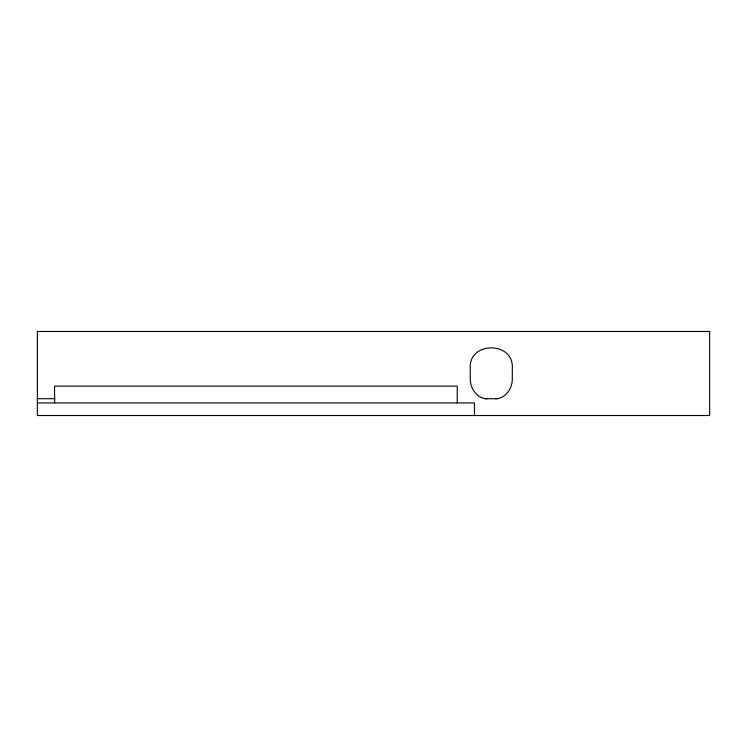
<?xml version="1.0" encoding="UTF-8"?>
<svg xmlns="http://www.w3.org/2000/svg" width="747" height="747" viewBox="0 0 747 747"><rect width="100%" height="100%" fill="white"/><g stroke="black" fill="none" stroke-linecap="round" stroke-linejoin="round"><path stroke-width="1.12" d="M495.476 398.721C505.728 398.683 512.582 388.038 512.293 378.542L512.293 368.458C514.281 341.005 468.266 341.005 470.265 368.458L470.265 378.542C469.966 388.038 476.829 398.683 487.072 398.721M37.35 398.721L54.961 398.721M484.766 398.721L497.773 398.721M37.35 402.922L474.466 402.922L474.466 415.528M457.229 402.922L457.229 386.106L54.587 386.106L54.587 402.922M709.65 331.472L37.35 331.472L37.35 415.528L709.65 415.528L709.65 331.472"/></g></svg>
